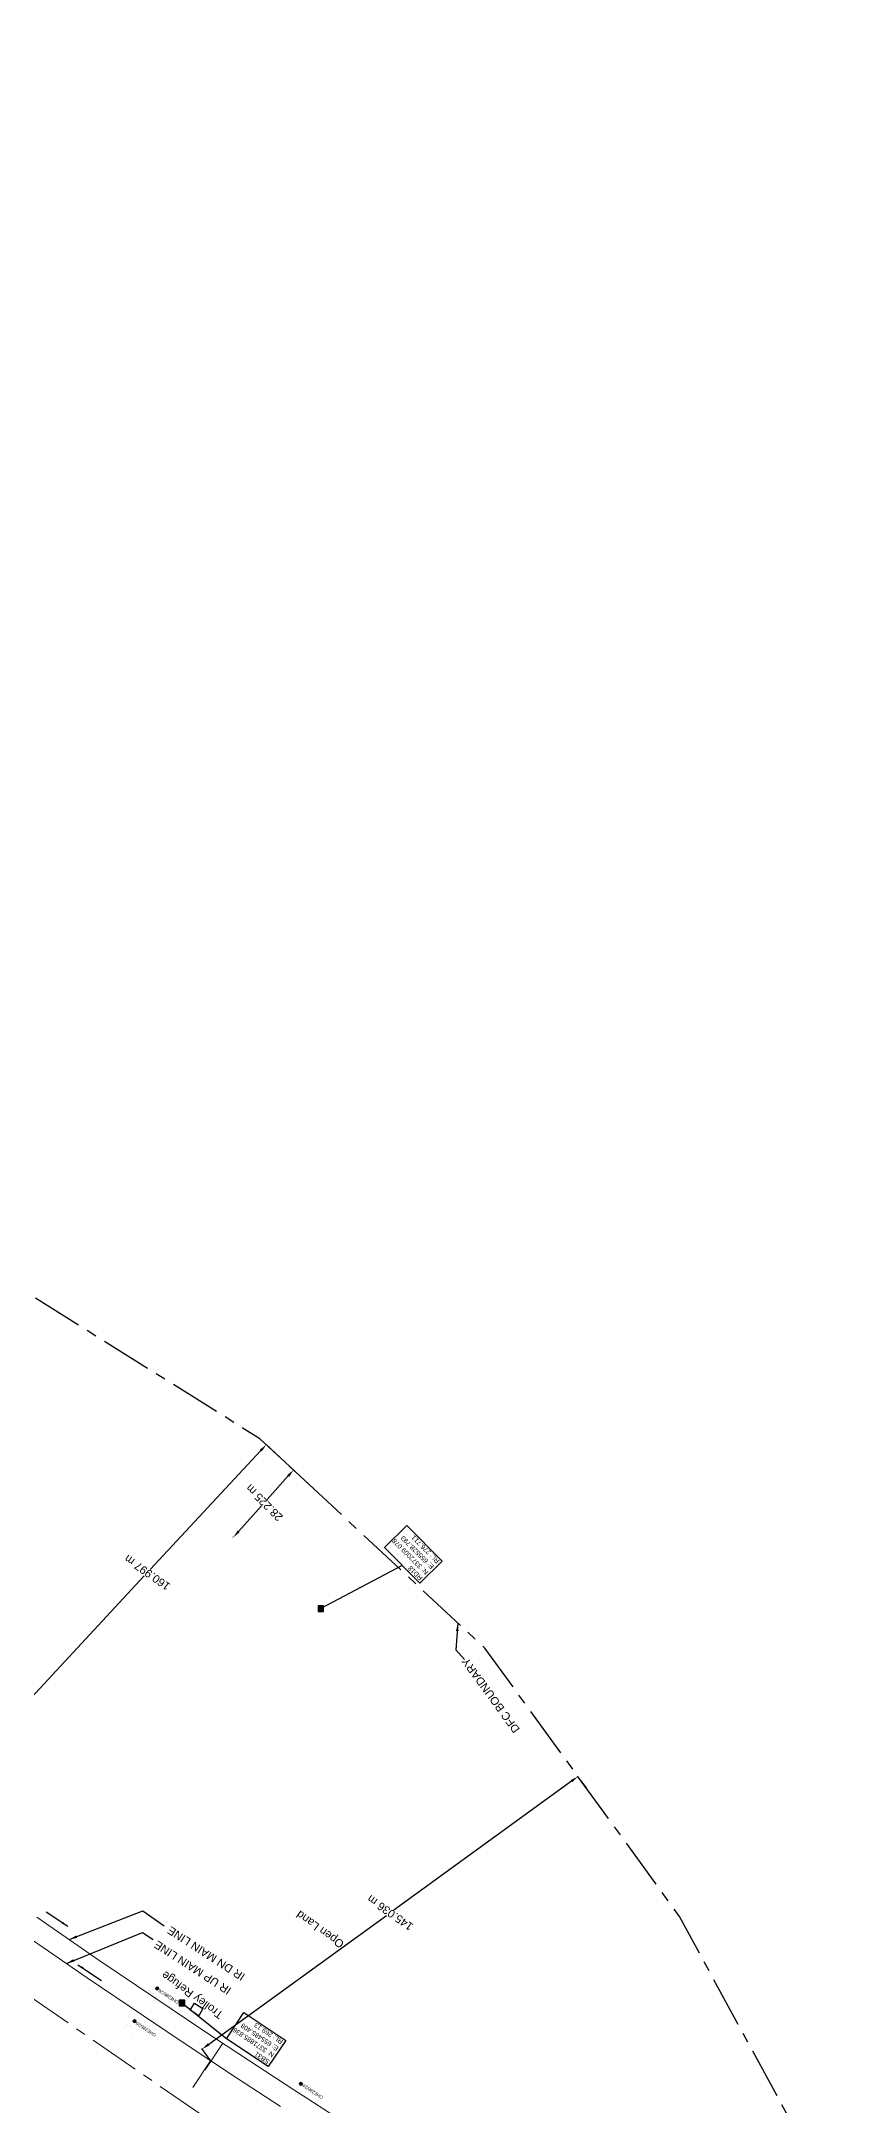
# Model space of a CAD drawing. Header units: metres. Extents: x 646303 to 662875, y 3366650 to 3378730.
# Drawn here: x 655441 to 655696, y 3371854 to 3372499 of the extents above; entities that cross this region are included whole.
import ezdxf
from ezdxf.enums import TextEntityAlignment as Align

# ---------------------------------------------------------------- set-up
doc = ezdxf.new("R2010")
doc.units = ezdxf.units.M
doc.header["$MEASUREMENT"] = 0
doc.header["$PDMODE"] = 3
doc.header["$PDSIZE"] = 0.5
doc.linetypes.add('CENTER', pattern=[50.8, 31.75, -6.35, 6.35, -6.35])
for name, color, linetype in [('Bench_Mark', 7, 'Continuous'), ('DFCC Boundary', 6, 'CENTER'), ('Side Details', 251, 'Continuous'), ('STYLEREMARK', 251, 'Continuous'), ('TROLLEY_STAND', 7, 'Continuous')]:
    doc.layers.add(name, color=color, linetype=linetype)
for name, color, linetype, lineweight in [('BOUNDARY DIMENTION', 10, 'Continuous', 0), ('Existing Chainage', 7, 'Continuous', 0), ('Existing IR Track', 143, 'Continuous', 0), ('Existing Railway Boundary', 7, 'CENTER', 0), ('flow direction', 7, 'Continuous', 0), ('OHE MAST', 8, 'Continuous', 0), ('OHE MAST TEXT', 8, 'Continuous', 0)]:
    doc.layers.add(name, color=color, linetype=linetype, lineweight=lineweight)
doc.styles.get("Standard").update_dxf_attribs({"font": 'arial.ttf'})
doc.dimstyles.new('DIM', dxfattribs={"dimtxt": 2.5, "dimasz": 2.5, "dimexe": 0.18, "dimexo": 0.0625, "dimgap": 0.09, "dimtad": 0, "dimtih": 1, "dimtoh": 1, "dimdec": 3, "dimzin": 0, "dimdsep": 46, "dimtxsty": 'Standard', "dimcen": 0.09, "dimadec": 0, "dimazin": 0, "dimtfac": 1, "dimtdec": 3, "dimtofl": 0, "dimtmove": 0, "dimatfit": 3, "dimfxl": 1, "dimtolj": 1, "dimtzin": 0, "dimarcsym": 0})
doc.dimstyles.new('ISO-25', dxfattribs={"dimtxt": 2.5, "dimasz": 2.5, "dimexe": 1.25, "dimexo": 0.625, "dimtad": 1, "dimtxsty": 'Standard', "dimcen": 2.5, "dimadec": 0, "dimazin": 0, "dimtfac": 1, "dimtmove": 0, "dimatfit": 3, "dimfxl": 1, "dimarcsym": 0})

# ---------------------------------------------------------------- blocks, each defined once
blk = doc.blocks.new('OHE MAST')
h = blk.add_hatch(color=256)
edge = h.paths.add_edge_path()
edge.add_arc((0, 0), 0.514, 0, 360)
at = {"const_width": 0.01, "flags": 128}
for points in [[(1.5, 3.5), (1.5, 2), (-1.5, 2), (-1.5, 3.5)], [(0, 2), (0, 0)]]:
    blk.add_lwpolyline(points, dxfattribs=at)
blk.add_circle((0, 0), 0.514)
blk = doc.blocks.new('*D7083')
at = {"layer": 'BOUNDARY DIMENTION', "color": 0, "lineweight": -2, "transparency": 16777216}
for p, q in [((655518.59, 3372050.48), (655512.03, 3372043.14)), ((655520.2, 3372052.39), (655520.12, 3372052.46)), ((655503.11, 3372033.16), (655510.21, 3372041.1)), ((655501.4, 3372031.34), (655501.31, 3372031.42))]:
    blk.add_line(p, q, dxfattribs=at)
at = {"layer": 'BOUNDARY DIMENTION', "color": 0, "transparency": 16777216}
for points in [[(655518.27, 3372050.76), (655518.9, 3372050.2), (655520.25, 3372052.34)], [(655502.8, 3372033.44), (655503.42, 3372032.88), (655501.44, 3372031.3)]]:
    blk.add_solid(points, dxfattribs=at)
at = {"layer": 'Defpoints', "color": 0, "transparency": 16777216}
for p in [(655520.25, 3372052.34), (655520.25, 3372052.34), (655501.44, 3372031.3)]:
    blk.add_point(p, dxfattribs=at)
at = {"layer": 'BOUNDARY DIMENTION', "color": 0, "transparency": 16777216, "insert": (655511.12, 3372042.12), "char_height": 2.5, "attachment_point": 5, "rotation": 135}
blk.add_mtext('\\A1;28.225 m', dxfattribs=at)
blk = doc.blocks.new('*D6978')
at = {"layer": 'Defpoints', "color": 0, "linetype": 'Continuous', "ltscale": 0.5, "transparency": 16777216}
for p in [(655609.14, 3371956.6), (655611.78, 3371952.95), (655494.37, 3371867.81)]:
    blk.add_point(p, dxfattribs=at)
at = {"layer": 'DFCC Boundary', "color": 0, "linetype": 'Continuous', "lineweight": -2, "ltscale": 0.5, "transparency": 16777216}
for p, q in [((655607.12, 3371955.13), (655551.6, 3371914.87)), ((655611.75, 3371953), (655609.03, 3371956.74)), ((655493.75, 3371872.92), (655549.26, 3371913.17)), ((655494.33, 3371867.86), (655491.62, 3371871.6))]:
    blk.add_line(p, q, dxfattribs=at)
at = {"layer": 'DFCC Boundary', "color": 0, "linetype": 'Continuous', "ltscale": 0.5, "transparency": 16777216}
for points in [[(655606.87, 3371955.47), (655607.36, 3371954.79), (655609.14, 3371956.6)], [(655493.51, 3371873.26), (655493.99, 3371872.58), (655491.73, 3371871.45)]]:
    blk.add_solid(points, dxfattribs=at)
at = {"layer": 'DFCC Boundary', "color": 0, "linetype": 'Continuous', "ltscale": 0.5, "transparency": 16777216, "insert": (655550.43, 3371914.02), "char_height": 2.5, "attachment_point": 5, "rotation": 145}
blk.add_mtext('\\A1;145.036 m', dxfattribs=at)
blk = doc.blocks.new('*D6988')
at = {"layer": 'Defpoints', "color": 0, "linetype": 'Continuous', "ltscale": 0.5, "transparency": 16777216}
for p in [(655511.75, 3372060.25), (655525.31, 3372047.64), (655415.65, 3371929.77)]:
    blk.add_point(p, dxfattribs=at)
at = {"layer": 'DFCC Boundary', "color": 0, "linetype": 'Continuous', "lineweight": -2, "ltscale": 0.5, "transparency": 16777216}
for p, q in [((655510.05, 3372058.42), (655475.5, 3372021.29)), ((655525.26, 3372047.68), (655511.62, 3372060.38)), ((655403.79, 3371944.21), (655473.62, 3372019.27)), ((655415.6, 3371929.81), (655401.95, 3371942.5))]:
    blk.add_line(p, q, dxfattribs=at)
at = {"layer": 'DFCC Boundary', "color": 0, "linetype": 'Continuous', "ltscale": 0.5, "transparency": 16777216}
for points in [[(655509.74, 3372058.71), (655510.35, 3372058.14), (655511.75, 3372060.25)], [(655403.48, 3371944.49), (655404.09, 3371943.93), (655402.09, 3371942.38)]]:
    blk.add_solid(points, dxfattribs=at)
at = {"layer": 'DFCC Boundary', "color": 0, "linetype": 'Continuous', "ltscale": 0.5, "transparency": 16777216, "insert": (655474.56, 3372020.28), "char_height": 2.5, "attachment_point": 5, "rotation": 145}
blk.add_mtext('\\A1;160.997 m', dxfattribs=at)
blk = doc.blocks.new('BM')
blk.add_hatch(color=256).paths.add_polyline_path([(-0.88, 0.88), (-0.88, -0.88), (0.88, -0.88), (0.88, 0.88)])
for p, q in [((0.88, 0.88), (-0.88, 0.88)), ((-0.88, 0.88), (-0.88, -0.88)), ((0.88, -0.88), (0.88, 0.88)), ((-0.88, -0.88), (0.88, -0.88))]:
    blk.add_line(p, q)

msp = doc.modelspace()

# ---------------------------------------------------------------- linework, layer by layer
at = {"layer": 'DFCC Boundary', "ltscale": 0.5, "flags": 128}
msp.add_lwpolyline([(655695.597, 3371812.1897), (655640.8822, 3371912.823), (655580.0449, 3371996.7158), (655509.7792, 3372062.0857), (655426.9534, 3372113.9756), (655342.6069, 3372167.9462), (655257.8854, 3372221.2222), (655173.2688, 3372275.363), (655087.3459, 3372327.2788), (655002.8598, 3372380.6107), (654914.5097, 3372429.9473), (654741.1355, 3372529.4419), (654650.033, 3372576.4159), (654568.6995, 3372626.155), (654571.9877, 3372630.6369), (654391.4686, 3372756.327), (654377.1337, 3372736.8494), (654004.4289, 3373016.6995), (654007.7887, 3373020.6424), (653690.5739, 3373253.6486), (653690.5425, 3373253.6059), (653433.8132, 3373453.1485), (653440.7668, 3373462.5592), (653208.8394, 3373636.5534), (653216.1698, 3373646.5105), (653142.1983, 3373700.8896), (653053.6963, 3373771.1122), (652994.4341, 3373810.5255), (652929.3691, 3373859.5713), (652860.9168, 3373902.1103), (652749.6028, 3373984.4705), (652631.2396, 3374070.7175), (652636.2281, 3374078.1704), (652537.912, 3374145.7283), (652392.904, 3374241.2711), (652388.7719, 3374235.6812), (652308.569, 3374304.8076), (652315.9256, 3374314.7669), (652103.9815, 3374448.7876), (652083.1937, 3374464.1943), (652072.7494, 3374471.9329), (652052.3219, 3374487.0684), (652038.1897, 3374497.5387), (652024.0173, 3374508.0388), (652009.8347, 3374518.5254), (651995.6683, 3374529), (651981.7515, 3374539.2836), (651967.8828, 3374549.5317), (651954.6903, 3374559.2866), (651941.4997, 3374569.04), (651923.9377, 3374582.0168), (651906.3215, 3374595.0337), (651892.0868, 3374605.5547), (651877.7985, 3374616.1153), (651861.6288, 3374628.0564), (651845.5071, 3374639.9619), (651829.5757, 3374651.7544), (651824.7911, 3374655.296), (651813.6747, 3374663.5244), (651797.4592, 3374675.4968), (651792.6217, 3374679.0685), (651809.3453, 3374701.6999), (651798.0335, 3374710.0518), (651782.3495, 3374721.6444), (651766.6655, 3374733.2369), (651750.5163, 3374745.1875), (651734.3118, 3374757.179), (651717.3274, 3374769.6994), (651700.4625, 3374782.1317), (651684.6001, 3374793.8578), (651668.5938, 3374805.6902), (651652.6806, 3374817.4203), (651636.8173, 3374829.1137), (651620.9269, 3374840.8662), (651604.9647, 3374852.6718), (651588.7459, 3374864.6312), (651572.5882, 3374876.5455), (651556.6943, 3374888.2868), (651540.8409, 3374899.9983), (651524.5553, 3374912.0488), (651508.2568, 3374924.109), (651492.7938, 3374935.5157), (651477.3997, 3374946.8715), (651461.3291, 3374958.7436), (651445.2311, 3374970.6359), (651429.3555, 3374982.3615), (651413.4375, 3374994.1184), (651396.6322, 3375006.522), (651379.7761, 3375018.963), (651363.6644, 3375030.8565), (651352.7728, 3375038.8965), (651331.6522, 3375054.4784), (651315.7738, 3375066.1947), (651299.7306, 3375078.0412), (651283.6239, 3375089.9346), (651273.9044, 3375097.1057), (651264.2377, 3375104.2378), (651243.4187, 3375119.6324), (651222.5077, 3375135.095), (651201.5462, 3375150.5784), (651180.4926, 3375166.1298), (651161.7365, 3375179.9701), (651143.0969, 3375193.7244), (651126.6442, 3375205.9373), (651110.0563, 3375218.2505), (651088.7204, 3375233.9244), (651067.5473, 3375249.4788), (651049.4448, 3375262.8672), (651031.0656, 3375276.4601), (651013.3004, 3375289.5618), (650995.6557, 3375302.5748), (650975.556, 3375317.4171), (650955.4878, 3375332.2363), (650948.8014, 3375337.1771), (650951.4372, 3375340.7501), (650937.0874, 3375351.3535), (650916.0918, 3375366.8677), (650897.9224, 3375380.2929), (650879.805, 3375393.6796), (650866.8386, 3375403.2309), (650853.9116, 3375412.7532), (650835.5886, 3375426.289), (650817.2946, 3375439.8035), (650797.968, 3375454.1206), (650778.7222, 3375468.3781), (650760.7655, 3375481.6337), (650742.8011, 3375494.8949), (650723.0807, 3375509.4255), (650703.3693, 3375523.9495), (650688.6613, 3375534.8372), (650673.8463, 3375545.804), (650653.7938, 3375560.6295), (650633.6894, 3375575.4932), (650612.6421, 3375591.0542), (650592.0153, 3375606.3042), (650570.0328, 3375622.5591), (650548.5001, 3375638.4814), (650530.5234, 3375651.793), (650512.3606, 3375665.2423), (650494.7465, 3375678.2665), (650476.9008, 3375691.462), (650459.2976, 3375704.4721), (650441.3132, 3375717.7633), (650427.1261, 3375728.1319), (650413.8099, 3375737.864), (650402.677, 3375746.2697), (650389.8486, 3375755.6668), (650377.7322, 3375764.5425), (650360.7275, 3375777.1141), (650343.7744, 3375789.6482), (650325.0342, 3375803.5254), (650306.3109, 3375817.39), (650287.6225, 3375831.2124), (650268.717, 3375845.1957), (650250.337, 3375858.8009), (650231.8256, 3375872.5033), (650215.4559, 3375884.6355), (650199.261, 3375896.6381), (650189.9351, 3375903.5429), (650184.6476, 3375907.4517), (650170.3331, 3375918.0338), (650153.2211, 3375930.7288), (650135.9365, 3375943.5518), (650119.2313, 3375955.9159), (650102.3769, 3375968.3905), (650085.2738, 3375981.0461), (650068.2078, 3375993.6742), (650052.7787, 3376005.1011), (650037.4384, 3376016.4621), (650022.1728, 3376027.766), (650006.9632, 3376039.0283), (649974.7512, 3376062.8762), (649961.4537, 3376072.7117), (649948.2091, 3376082.508), (649944.476, 3376085.2722), (649918.728, 3376050.5341), (649909.4316, 3376057.4177), (649896.4092, 3376067.0604), (649893.7832, 3376069.0128), (649891.1645, 3376070.9437), (649888.4639, 3376072.9569), (649875.744, 3376082.3694), (649867.5551, 3376088.4016), (649853.4118, 3376098.8745), (649839.2513, 3376109.3603), (649829.0749, 3376116.9005), (649827.2194, 3376118.2675), (649818.0867, 3376125.0366), (649808.8566, 3376131.8779), (649793.2502, 3376143.4201), (649777.6288, 3376154.9733), (649763.6321, 3376165.3144), (649749.5741, 3376175.7007), (649733.9228, 3376187.2754), (649718.3343, 3376198.8036), (649705.3241, 3376208.4391), (649692.3703, 3376218.0327), (649678.0208, 3376228.6769), (649663.5747, 3376239.3366), (649646.4625, 3376252.0623), (649634.6272, 3376260.744), (649624.9192, 3376267.9946), (649615.0208, 3376275.3876), (649599.9831, 3376286.4834), (649588.9857, 3376294.598), (649590.032, 3376296.0132), (649586.1685, 3376298.8639), (649569.3593, 3376311.3207), (649552.641, 3376323.7102), (649537.2353, 3376335.0739), (649521.9792, 3376346.327), (649506.2408, 3376358.0035), (649490.3575, 3376369.7875), (649475.7578, 3376380.5673), (649461.1933, 3376391.3211), (649445.4753, 3376402.9572), (649429.8494, 3376414.5253), (649414.4906, 3376425.9209), (649378.3483, 3376452.6365), (649368.4603, 3376459.9984), (649352.6509, 3376471.6682), (649336.6992, 3376483.4434), (649322.3941, 3376494.1037), (649307.6557, 3376505.0862), (649290.8736, 3376517.4208), (649273.972, 3376529.8435), (649258.1992, 3376541.4854), (649242.2966, 3376553.2232), (649226.5432, 3376564.8634), (649210.8826, 3376576.435), (649195.2207, 3376588.0769), (649179.5326, 3376599.7383), (649164.9134, 3376610.5118), (649150.5177, 3376621.1205), (649135.415, 3376632.3287), (649120.2337, 3376643.5954), (649107.8929, 3376652.6743), (649095.5927, 3376661.7234), (649079.5687, 3376673.5769), (649063.4846, 3376685.4748), (649046.5651, 3376697.9756), (649029.6506, 3376710.4727), (649013.3465, 3376722.5351), (648996.9805, 3376734.6431), (648980.3936, 3376746.8979), (648963.6626, 3376759.259), (648946.7453, 3376771.7643), (648929.6945, 3376784.3682), (648913.5118, 3376796.3614), (648897.2206, 3376808.435), (648876.2496, 3376823.9678), (648855.1325, 3376839.6089), (648839.3985, 3376851.2044), (648823.6596, 3376862.8037), (648806.187, 3376875.7235), (648788.7814, 3376888.5937), (648772.4766, 3376900.6763), (648756.1277, 3376912.7915), (648748.6058, 3376918.3049), (648733.321, 3376929.6306), (648718.1841, 3376940.8501), (648694.1574, 3376958.9078), (648686.9154, 3376964.1595), (648685.9321, 3376964.8321), (648667.95, 3376978.2197), (648649.3198, 3376992.1471), (648633.5557, 3377003.8368), (648617.684, 3377015.6038), (648613.3865, 3377018.7718), (648613.1308, 3377018.4261), (648605.39, 3377024.1325), (648593.439, 3377032.9404), (648576.5994, 3377045.3816), (648559.8787, 3377057.7351), (648542.9247, 3377070.3132), (648525.9483, 3377082.908), (648511.3109, 3377093.7409), (648496.5572, 3377104.6599), (648477.562, 3377118.7172), (648458.5464, 3377132.7896), (648451.3349, 3377138.2101), (648435.5918, 3377149.862), (648422.1096, 3377159.9046), (648408.3664, 3377170.0637), (648394.6863, 3377180.1761), (648381.6588, 3377189.818), (648368.6059, 3377199.4787), (648354.1188, 3377210.196), (648339.6473, 3377220.9017), (648325.8166, 3377231.1386), (648311.9735, 3377241.3853), (648297.2469, 3377252.2824), (648283.6168, 3377262.3688), (648282.6002, 3377260.9951), (648281.5015, 3377261.8082), (648268.446, 3377271.4578), (648255.3849, 3377281.1115), (648243.3023, 3377290.0413), (648231.5826, 3377298.7116), (648230.1246, 3377299.843), (648216.137, 3377310.1827), (648202.3989, 3377320.3379), (648187.9045, 3377331.0225), (648173.4524, 3377341.7035), (648159.964, 3377351.7009), (648146.3755, 3377361.7726), (648132.3698, 3377372.1252), (648118.3132, 3377382.5155), (648104.5683, 3377392.6752), (648090.8453, 3377402.8186), (648079.0331, 3377411.5788), (648067.1746, 3377420.3734), (648052.1864, 3377431.461), (648037.1291, 3377442.5999), (648023.4384, 3377452.7367), (648009.6421, 3377462.9518), (647998.5681, 3377471.1475), (647977.6651, 3377486.6371), (647970.8013, 3377491.7424), (647954.3046, 3377504.0127), (647940.5645, 3377514.1537), (647927.1436, 3377524.0583), (647912.5029, 3377534.9198), (647897.7662, 3377545.8524), (647883.3488, 3377556.5286), (647868.9785, 3377567.1699), (647855.3948, 3377577.2425), (647841.7032, 3377587.3948), (647828.8284, 3377596.8277), (647815.9828, 3377606.2395), (647798.869, 3377618.9232), (647787.996, 3377626.9816), (647769.1212, 3377640.9619), (647756.6675, 3377650.183), (647742.624, 3377660.5991), (647728.5049, 3377671.0713), (647713.635, 3377682.0926), (647698.699, 3377693.1628), (647681.9918, 3377705.517), (647665.4025, 3377717.7839), (647652.0515, 3377727.6811), (647638.8028, 3377737.5025), (647625.2604, 3377747.546), (647611.724, 3377757.585), (647601.846, 3377764.9047), (647586.5632, 3377776.2354), (647574.9107, 3377784.8659), (647552.1318, 3377801.7377), (647544.5766, 3377807.3492), (647531.2096, 3377817.2774), (647518.7824, 3377826.4783), (647506.3678, 3377835.6698), (647493.0662, 3377845.5438), (647479.7149, 3377855.4547), (647466.3541, 3377865.3556), (647452.9886, 3377875.26), (647440.1702, 3377884.755), (647427.3392, 3377894.2595), (647421.9004, 3377898.2902), (647422.4016, 3377898.9655), (647413.1507, 3377905.8213), (647398.5546, 3377916.6386), (647385.2867, 3377926.4568), (647372.1159, 3377936.2032), (647357.4127, 3377947.1112), (647351.2811, 3377951.6601), (647330.0092, 3377967.4105), (647317.4471, 3377976.6964), (647304.414, 3377986.3606), (647291.335, 3377996.0589), (647278.7541, 3378005.3917), (647266.0777, 3378014.7954), (647252.9457, 3378024.4462), (647239.9839, 3378033.9719), (647225.7512, 3378044.5255), (647211.5179, 3378055.0796), (647196.511, 3378066.208), (647181.4966, 3378077.3419), (647167.7872, 3378087.5064), (647154.0498, 3378097.6917), (647140.7668, 3378107.5414), (647127.4862, 3378117.3893), (647113.2521, 3378127.9375), (647099.0375, 3378138.4713), (647085.0268, 3378148.8592), (647070.9977, 3378159.2608), (647056.5444, 3378169.9697), (647042.0873, 3378180.6814), (647027.5624, 3378191.4464), (647013.0728, 3378202.1851), (646999.864, 3378211.9684), (646986.6741, 3378221.7376), (646973.6148, 3378231.4185), (646960.4875, 3378241.1499), (646945.7953, 3378252.0414), (646931.0256, 3378262.9902), (646930.6274, 3378263.2852), (646951.9475, 3378292.0562)], dxfattribs=at)
at = {"layer": 'Existing Chainage', "color": 0, "linetype": 'Continuous', "lineweight": 13, "flags": 128}
for points in [[(655488.8342, 3371859.4787), (655494.3694, 3371867.8071)], [(655492.6682, 3371864.9263), (655498.1609, 3371873.2828)]]:
    msp.add_lwpolyline(points, dxfattribs=at)
at = {"layer": 'Existing IR Track', "flags": 128}
for points in [[(655440.0624, 3371912.6298), (655459.4634, 3371899.2433), (655477.1891, 3371887.2449), (655491.9384, 3371877.3718), (655506.1819, 3371868.0106), (655520.0329, 3371858.9077), (655536.187, 3371848.4692)], [(655436.0147, 3371907.3644), (655455.8299, 3371893.7014), (655473.3378, 3371881.8123), (655487.9272, 3371872.0403), (655502.1586, 3371862.6859), (655516.1365, 3371853.4982)]]:
    msp.add_lwpolyline(points, dxfattribs=at)
at = {"layer": 'Existing Railway Boundary', "ltscale": 0.5, "flags": 128}
msp.add_lwpolyline([(655638.008, 3371749.761), (655344.0444, 3371952.6571)], dxfattribs=at)
at = {"layer": 'STYLEREMARK'}
for p, q in [((655554.2202, 3372022.5466, -329.4355), (655528.793, 3372009.078)), ((655499.3375, 3371874.6712, 397.8593), (655485.4077, 3371885.8217, 268.9741))]:
    msp.add_line(p, q, dxfattribs=at)
at = {"layer": 'STYLEREMARK', "linetype": 'Continuous'}
for points, elevation in [([(655548.6836, 3372028.1031), (655555.6257, 3372035.0203), (655566.6989, 3372023.9073), (655559.7568, 3372016.9901)], -329.4355), ([(655499.3375, 3371874.6712), (655504.7786, 3371882.8219), (655517.8264, 3371874.1118), (655512.3854, 3371865.961)], 397.8593)]:
    msp.add_lwpolyline(points, close=True, dxfattribs=dict(at, elevation=elevation))
at = {"layer": 'TROLLEY_STAND', "linetype": 'Continuous'}
msp.add_polyline3d([(655490.663, 3371881.84, 269.777), (655488.002, 3371883.549, 269.864), (655489.276, 3371885.798, 269.716), (655491.938, 3371884.0884, 269.716)], close=True, dxfattribs=at)

# ---------------------------------------------------------------- block references
at = {"layer": 'Bench_Mark'}
for p in [(655528.7927, 3372009.0637, 268.9741), (655485.4077, 3371885.8217, 268.9741)]:
    msp.add_blockref('BM', p, dxfattribs=at)
at = {"layer": 'OHE MAST', "color": 2, "rotation": 143.3908318566117}
for p in [(655477.676, 3371890.377), (655470.591, 3371880.143), (655522.572, 3371860.544)]:
    msp.add_blockref('OHE MAST', p, dxfattribs=at)

# ---------------------------------------------------------------- texts
at = {"layer": 'DFCC Boundary', "linetype": 'Continuous', "ltscale": 5}
msp.add_text('DFC BOUNDARY', height=2.5, rotation=126.0542126, dxfattribs=at).set_placement((655591.1118, 3371971.3736))
at = {"layer": 'Existing IR Track', "color": 7, "lineweight": 0}
for s, rotation, p in [('IR DN MAIN LINE', 147, (655481.2405, 3371908.8795)), ('IR UP MAIN LINE', 147.0034364, (655477.0888, 3371904.4356))]:
    msp.add_text(s, height=2.5, rotation=rotation, dxfattribs=at).set_placement(p, align=Align.MIDDLE_RIGHT)
at = {"layer": 'OHE MAST TEXT'}
for s, p in [('OHE286/26', (655481.2146, 3371887.8702)), ('OHE286/25', (655474.1296, 3371877.6362)), ('OHE286/24', (655526.2936, 3371858.1429))]:
    msp.add_text(s, height=1, rotation=147, dxfattribs=at).set_placement(p, align=Align.MIDDLE_CENTER)
at = {"layer": 'Side Details'}
for s, p in [('Open Land', (655536.2827, 3371904.7629)), ('Trolley Refuge', (655498.5356, 3371882.6496))]:
    msp.add_text(s, height=2.5, rotation=144.1003129, dxfattribs=at).set_placement(p)
at = {"layer": 'STYLEREMARK', "linetype": 'Continuous', "char_height": 1.5, "width": 25.715213, "attachment_point": 2}
for s, insert, rotation in [('\\pxql;RD18\\PN: 3372009.078\\PE: 655528.793\\PRL: 276.711', (655550.5702, 3372026.8093, -727.2948), 134.8971519), ('\\pxql;SB31\\PN: 3371885.836\\PE: 655485.408\\PRL: 269.13', (655501.4422, 3371873.775), 146.274639)]:
    msp.add_mtext(s, dxfattribs=dict(at, insert=insert, rotation=rotation))

# ---------------------------------------------------------------- dimensions: what is measured, and where the dimension line sits
at = {"layer": 'BOUNDARY DIMENTION'}
dim = msp.add_linear_dim(base=(655520.2512, 3372052.3434), p1=(655501.4421, 3372031.2983), p2=(655520.2512, 3372052.3434), angle=48.2111835, dimstyle='DIM', override={"dimpost": ' m'}, dxfattribs=at)
dim.commit()
dim.dimension.update_dxf_attribs({"geometry": '*D7083', "text_midpoint": (655511.1172, 3372042.1235), "dimtype": 129, "text_rotation": 135})
at = {"layer": 'DFCC Boundary', "linetype": 'Continuous', "ltscale": 0.5}
dim = msp.add_linear_dim(base=(655511.7484, 3372060.2537), p1=(655415.6456, 3371929.765), p2=(655525.3073, 3372047.6396), angle=47.0671834, dimstyle='DIM', override={"dimpost": ' m'}, dxfattribs=at)
dim.commit()
dim.dimension.update_dxf_attribs({"geometry": '*D6988', "text_midpoint": (655474.562, 3372020.2824), "dimtype": 129, "text_rotation": 145})
dim = msp.add_aligned_dim(p1=(655494.3688, 3371867.8062), p2=(655611.7817, 3371952.9516), distance=4.5011, dimstyle='DIM', override={"dimpost": ' m', "dimtmove": 2}, dxfattribs=at)
dim.commit()
dim.dimension.update_dxf_attribs({"geometry": '*D6978', "text_midpoint": (655550.4328, 3371914.0228), "text_rotation": 145})

# ---------------------------------------------------------------- leaders
at = {"layer": 'DFCC Boundary', "linetype": 'Continuous', "lineweight": 0, "ltscale": 5}
msp.add_leader([(655571.6358, 3372004.539), (655570.922, 3371996.1498), (655573.6501, 3371993.1741)], dimstyle='ISO-25', override={"dimtxt": 0.5, "dimtad": 0}, dxfattribs=at)
at = {"layer": 'Existing IR Track', "color": 7, "lineweight": 0}
for points in [[(655450.1881, 3371905.6432), (655473.16, 3371914.6093), (655479.8616, 3371909.9748)], [(655449.2981, 3371898.2052), (655473.074, 3371907.866), (655476.4167, 3371905.6294)]]:
    msp.add_leader(points, dimstyle='ISO-25', override={"dimtxt": 0.5, "dimtad": 0}, dxfattribs=at)
at = {"layer": 'flow direction', "lineweight": 0}
for points in [[(655449.7407, 3371909.7633), (655442.9828, 3371914.2042)], [(655452.8621, 3371897.795), (655460.3089, 3371892.9002)]]:
    msp.add_leader(points, dimstyle='ISO-25', override={"dimtxt": 0.5, "dimasz": 2, "dimtad": 0}, dxfattribs=at)

doc.saveas('drawing.dxf')
